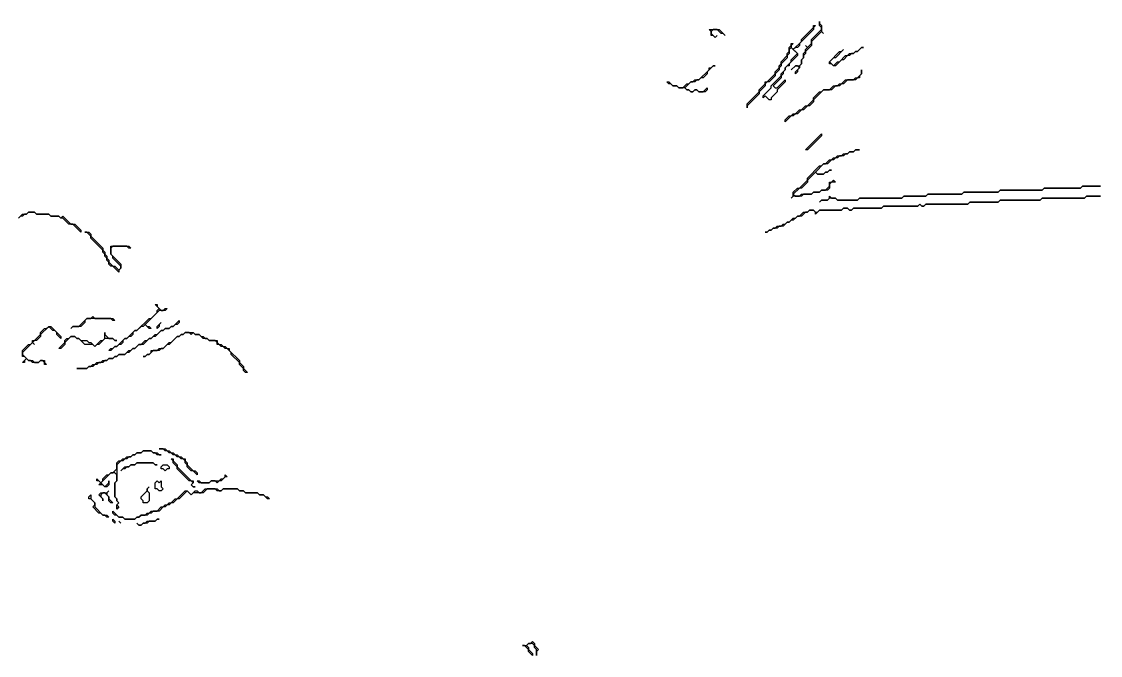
# Model space of a CAD drawing. Header units: metres. Extents: x 0 to 898, y 0 to 1598.
# Drawn here: x 360 to 898, y 432 to 748 of the extents above; entities that cross this region are included whole.
import ezdxf

# ---------------------------------------------------------------- set-up
doc = ezdxf.new("R2010")
doc.units = ezdxf.units.M

msp = doc.modelspace()

# ---------------------------------------------------------------- linework, layer by layer
for p, q in [((758, 746), (758, 748)), ((758, 748), (758, 747)), ((704, 743), (703, 744)), ((703, 744), (708, 744)), ((705, 744), (704, 743)), ((704, 741), (704, 743)), ((704, 743), (704, 742)), ((704, 742), (706, 740)), ((707, 744), (705, 744)), ((709, 742), (707, 744)), ((708, 744), (711, 741)), ((710, 742), (709, 742)), ((711, 741), (710, 742)), ((755, 744), (748, 737)), ((749, 739), (755, 745)), ((754, 739), (759, 744)), ((759, 743), (754, 738)), ((755, 745), (755, 746)), ((755, 746), (756, 746)), ((756, 746), (755, 745)), ((755, 745), (755, 744)), ((758, 747), (759, 746)), ((759, 745), (758, 746)), ((759, 746), (759, 743)), ((759, 744), (759, 745)), ((759, 743), (760, 742)), ((760, 742), (759, 743)), ((705, 741), (704, 741)), ((706, 740), (705, 741)), ((706, 740), (707, 741)), ((707, 741), (706, 740)), ((744, 736), (744, 737)), ((744, 737), (745, 737)), ((745, 737), (744, 736)), ((745, 734), (749, 738)), ((748, 737), (748, 736)), ((749, 738), (749, 739)), ((752, 735), (754, 737)), ((754, 737), (754, 739)), ((754, 738), (754, 736)), ((739, 728), (742, 731)), ((742, 732), (743, 733)), ((742, 731), (742, 732)), ((743, 732), (742, 731)), ((742, 731), (742, 730)), ((743, 735), (744, 736)), ((743, 733), (743, 735)), ((744, 735), (743, 734)), ((743, 734), (743, 732)), ((747, 731), (743, 727)), ((744, 736), (744, 735)), ((744, 735), (745, 734)), ((747, 732), (744, 735)), ((744, 729), (747, 732)), ((746, 735), (745, 734)), ((745, 734), (747, 732)), ((747, 735), (746, 735)), ((748, 736), (747, 735)), ((747, 732), (747, 731)), ((750, 732), (751, 733)), ((750, 730), (750, 732)), ((751, 732), (750, 731)), ((750, 731), (750, 730)), ((752, 735), (751, 736)), ((751, 736), (752, 735)), ((754, 736), (751, 733)), ((751, 734), (752, 735)), ((751, 733), (751, 734)), ((751, 733), (751, 732)), ((763, 728), (768, 733)), ((770, 734), (766, 730)), ((768, 733), (769, 733)), ((768, 728), (771, 731)), ((769, 733), (770, 734)), ((772, 731), (770, 729)), ((771, 731), (772, 731)), ((772, 731), (773, 732)), ((773, 731), (772, 731)), ((773, 732), (775, 732)), ((774, 732), (773, 731)), ((775, 732), (774, 732)), ((775, 732), (776, 733)), ((776, 733), (775, 732)), ((776, 733), (777, 733)), ((777, 733), (776, 733)), ((777, 733), (779, 735)), ((779, 735), (777, 733)), ((779, 735), (780, 735)), ((780, 735), (779, 735)), ((705, 726), (702, 723)), ((704, 725), (705, 726)), ((705, 726), (706, 726)), ((706, 726), (705, 726)), ((738, 726), (739, 727)), ((738, 725), (738, 726)), ((739, 726), (738, 725)), ((742, 730), (739, 727)), ((739, 727), (739, 728)), ((739, 727), (739, 726)), ((741, 725), (744, 728)), ((742, 726), (741, 725)), ((743, 726), (742, 726)), ((743, 727), (743, 726)), ((744, 728), (744, 729)), ((746, 726), (744, 724)), ((744, 724), (746, 726)), ((747, 726), (746, 726)), ((746, 726), (748, 726)), ((748, 725), (747, 726)), ((748, 726), (749, 727)), ((749, 727), (748, 726)), ((748, 726), (748, 725)), ((749, 729), (750, 730)), ((750, 730), (749, 729)), ((749, 727), (749, 729)), ((749, 729), (749, 727)), ((765, 730), (763, 728)), ((763, 727), (763, 728)), ((763, 728), (765, 726)), ((764, 727), (763, 727)), ((765, 726), (764, 727)), ((766, 730), (765, 730)), ((765, 726), (767, 728)), ((766, 726), (765, 726)), ((769, 729), (766, 726)), ((767, 728), (768, 728)), ((770, 729), (769, 729)), ((698, 719), (703, 724)), ((702, 722), (700, 720)), ((702, 723), (702, 722)), ((703, 724), (703, 725)), ((703, 725), (704, 725)), ((732, 718), (736, 722)), ((736, 721), (733, 718)), ((734, 716), (739, 721)), ((736, 723), (738, 725)), ((738, 724), (736, 722)), ((736, 722), (736, 723)), ((736, 722), (736, 721)), ((738, 725), (738, 724)), ((739, 722), (741, 724)), ((740, 722), (739, 721)), ((739, 721), (739, 722)), ((739, 721), (739, 720)), ((741, 724), (740, 723)), ((740, 723), (740, 722)), ((741, 725), (741, 724)), ((741, 724), (741, 725)), ((746, 723), (748, 725)), ((746, 722), (746, 723)), ((747, 723), (746, 722)), ((748, 725), (747, 724)), ((747, 724), (747, 723)), ((777, 720), (779, 722)), ((779, 722), (778, 721)), ((778, 721), (778, 720)), ((779, 722), (779, 724)), ((779, 724), (779, 722)), ((683, 717), (682, 718)), ((682, 718), (683, 718)), ((683, 718), (685, 716)), ((684, 717), (683, 717)), ((685, 716), (684, 717)), ((687, 716), (685, 716)), ((685, 716), (687, 716)), ((688, 715), (687, 716)), ((687, 716), (688, 715)), ((691, 715), (688, 715)), ((688, 715), (690, 715)), ((690, 715), (692, 717)), ((694, 718), (691, 715)), ((692, 714), (691, 715)), ((691, 715), (692, 714)), ((692, 717), (693, 717)), ((693, 717), (694, 718)), ((694, 718), (695, 718)), ((696, 718), (694, 718)), ((695, 718), (696, 719)), ((696, 719), (698, 719)), ((697, 719), (696, 718)), ((698, 719), (697, 719)), ((699, 720), (698, 719)), ((700, 720), (699, 720)), ((700, 713), (702, 715)), ((702, 715), (702, 714)), ((728, 714), (731, 717)), ((731, 716), (728, 713)), ((730, 711), (734, 715)), ((731, 717), (731, 718)), ((731, 718), (732, 718)), ((732, 718), (731, 717)), ((731, 717), (731, 716)), ((733, 718), (732, 718)), ((734, 715), (734, 716)), ((739, 720), (735, 716)), ((735, 716), (736, 715)), ((736, 715), (737, 715)), ((737, 715), (741, 719)), ((741, 718), (737, 714)), ((741, 719), (741, 718)), ((763, 714), (765, 716)), ((766, 716), (764, 714)), ((765, 716), (767, 716)), ((768, 716), (766, 716)), ((767, 716), (768, 717)), ((768, 717), (769, 717)), ((769, 717), (768, 716)), ((769, 717), (771, 719)), ((770, 717), (769, 717)), ((772, 719), (770, 717)), ((771, 719), (775, 719)), ((776, 719), (772, 719)), ((775, 719), (776, 720)), ((776, 720), (777, 720)), ((777, 720), (776, 719)), ((778, 720), (777, 720)), ((693, 714), (692, 714)), ((692, 714), (693, 714)), ((694, 713), (693, 714)), ((693, 714), (694, 713)), ((694, 713), (695, 713)), ((695, 713), (694, 713)), ((695, 713), (696, 714)), ((696, 714), (695, 713)), ((696, 714), (697, 714)), ((697, 714), (696, 714)), ((697, 714), (698, 713)), ((698, 713), (697, 714)), ((698, 713), (700, 713)), ((701, 713), (698, 713)), ((702, 714), (701, 713)), ((722, 707), (728, 713)), ((728, 712), (722, 706)), ((728, 713), (728, 714)), ((728, 713), (728, 712)), ((731, 711), (730, 710)), ((730, 710), (730, 711)), ((733, 709), (731, 711)), ((737, 713), (734, 710)), ((734, 710), (734, 709)), ((737, 714), (737, 713)), ((760, 714), (755, 709)), ((755, 710), (758, 713)), ((755, 709), (755, 710)), ((758, 713), (759, 713)), ((759, 713), (760, 714)), ((760, 714), (763, 714)), ((764, 714), (760, 714)), ((722, 705), (722, 707)), ((722, 706), (722, 705)), ((734, 709), (733, 709)), ((749, 704), (751, 706)), ((752, 706), (750, 704)), ((751, 706), (752, 706)), ((752, 706), (755, 709)), ((753, 706), (752, 706)), ((755, 708), (753, 706)), ((755, 709), (755, 708)), ((741, 699), (743, 701)), ((744, 701), (741, 698)), ((741, 698), (741, 699)), ((743, 701), (744, 701)), ((744, 701), (745, 702)), ((745, 701), (744, 701)), ((745, 702), (746, 702)), ((746, 702), (745, 701)), ((746, 702), (748, 704)), ((747, 702), (746, 702)), ((749, 704), (747, 702)), ((748, 704), (749, 704)), ((750, 704), (749, 704)), ((751, 684), (759, 692)), ((759, 691), (752, 684)), ((759, 692), (759, 691)), ((752, 684), (751, 684)), ((772, 682), (773, 683)), ((773, 683), (772, 682)), ((773, 683), (775, 683)), ((775, 683), (773, 683)), ((775, 683), (776, 684)), ((776, 684), (775, 683)), ((776, 684), (778, 684)), ((778, 684), (776, 684)), ((761, 677), (763, 679)), ((764, 679), (762, 677)), ((763, 679), (764, 679)), ((764, 679), (765, 680)), ((765, 679), (764, 679)), ((765, 680), (766, 680)), ((766, 680), (765, 679)), ((766, 680), (767, 681)), ((767, 680), (766, 680)), ((767, 681), (769, 681)), ((768, 681), (767, 680)), ((770, 681), (768, 681)), ((769, 681), (770, 682)), ((770, 682), (772, 682)), ((771, 682), (770, 681)), ((772, 682), (771, 682)), ((752, 670), (758, 676)), ((756, 673), (752, 669)), ((760, 677), (756, 673)), ((756, 673), (757, 672)), ((757, 672), (756, 673)), ((757, 672), (760, 672)), ((760, 672), (757, 672)), ((758, 676), (759, 676)), ((759, 676), (760, 677)), ((760, 677), (761, 677)), ((762, 677), (760, 677)), ((760, 672), (761, 673)), ((761, 673), (760, 672)), ((761, 673), (762, 673)), ((762, 673), (761, 673)), ((762, 673), (763, 674)), ((763, 674), (762, 673)), ((763, 674), (764, 674)), ((764, 674), (763, 674)), ((748, 665), (752, 669)), ((752, 668), (749, 665)), ((752, 669), (752, 670)), ((752, 669), (752, 668)), ((763, 666), (763, 668)), ((763, 668), (764, 668)), ((764, 668), (763, 667)), ((763, 667), (763, 665)), ((764, 668), (765, 669)), ((766, 668), (764, 668)), ((765, 669), (766, 668)), ((745, 663), (747, 665)), ((748, 665), (745, 662)), ((745, 661), (745, 663)), ((745, 662), (746, 661)), ((747, 665), (748, 665)), ((749, 665), (748, 665)), ((748, 661), (749, 662)), ((749, 662), (754, 662)), ((750, 662), (749, 661)), ((754, 662), (750, 662)), ((754, 662), (755, 663)), ((755, 663), (754, 662)), ((755, 663), (758, 663)), ((758, 663), (755, 663)), ((758, 663), (759, 664)), ((759, 664), (758, 663)), ((759, 664), (761, 664)), ((762, 664), (759, 664)), ((761, 664), (763, 666)), ((763, 665), (762, 664)), ((811, 661), (812, 662)), ((812, 662), (811, 661)), ((812, 662), (829, 662)), ((829, 662), (812, 662)), ((829, 662), (830, 663)), ((830, 663), (829, 662)), ((830, 663), (847, 663)), ((847, 663), (830, 663)), ((847, 663), (848, 664)), ((848, 664), (847, 663)), ((848, 664), (869, 664)), ((869, 664), (848, 664)), ((869, 664), (870, 665)), ((870, 665), (869, 664)), ((870, 665), (888, 665)), ((888, 665), (870, 665)), ((888, 665), (889, 666)), ((889, 666), (888, 665)), ((889, 666), (898, 666)), ((898, 666), (889, 666)), ((744, 660), (745, 661)), ((745, 661), (744, 660)), ((749, 661), (745, 661)), ((746, 661), (748, 661)), ((758, 658), (759, 659)), ((759, 659), (758, 658)), ((759, 659), (762, 659)), ((762, 659), (759, 659)), ((762, 659), (763, 660)), ((763, 660), (762, 659)), ((763, 660), (763, 661)), ((763, 661), (764, 660)), ((766, 660), (763, 660)), ((764, 660), (766, 660)), ((766, 660), (767, 659)), ((767, 659), (766, 660)), ((767, 659), (777, 659)), ((777, 659), (767, 659)), ((777, 659), (778, 660)), ((778, 660), (777, 659)), ((778, 660), (799, 660)), ((799, 660), (778, 660)), ((789, 655), (790, 656)), ((790, 656), (789, 655)), ((790, 656), (807, 656)), ((807, 656), (790, 656)), ((799, 660), (800, 661)), ((800, 661), (799, 660)), ((800, 661), (811, 661)), ((811, 661), (800, 661)), ((807, 656), (808, 657)), ((808, 657), (807, 656)), ((808, 657), (809, 656)), ((809, 656), (808, 657)), ((809, 656), (810, 656)), ((810, 656), (809, 656)), ((810, 656), (811, 657)), ((811, 657), (810, 656)), ((811, 657), (832, 657)), ((832, 657), (811, 657)), ((832, 657), (833, 658)), ((833, 658), (832, 657)), ((833, 658), (847, 658)), ((847, 658), (833, 658)), ((847, 658), (848, 659)), ((848, 659), (847, 658)), ((848, 659), (868, 659)), ((868, 659), (848, 659)), ((868, 659), (869, 660)), ((869, 660), (868, 659)), ((869, 660), (890, 660)), ((890, 660), (869, 660)), ((890, 660), (891, 661)), ((891, 661), (890, 660)), ((891, 661), (898, 661)), ((898, 661), (891, 661)), ((359, 650), (361, 652)), ((361, 651), (360, 651)), ((361, 652), (363, 652)), ((362, 652), (361, 651)), ((363, 652), (362, 652)), ((363, 652), (364, 653)), ((364, 653), (363, 652)), ((364, 653), (367, 653)), ((367, 653), (364, 653)), ((367, 653), (368, 652)), ((368, 652), (367, 653)), ((368, 652), (374, 652)), ((374, 652), (368, 652)), ((374, 652), (375, 651)), ((375, 651), (374, 652)), ((375, 651), (379, 651)), ((379, 651), (375, 651)), ((379, 651), (380, 650)), ((380, 650), (379, 651)), ((380, 650), (381, 651)), ((381, 651), (385, 647)), ((747, 651), (745, 649)), ((746, 650), (747, 651)), ((747, 651), (748, 651)), ((749, 651), (747, 651)), ((748, 651), (750, 653)), ((751, 653), (749, 651)), ((750, 653), (752, 653)), ((752, 653), (751, 653)), ((752, 653), (753, 654)), ((753, 654), (752, 653)), ((753, 654), (755, 654)), ((755, 654), (753, 654)), ((755, 654), (756, 653)), ((756, 653), (755, 654)), ((758, 654), (756, 652)), ((756, 653), (757, 653)), ((756, 652), (756, 653)), ((757, 653), (758, 654)), ((758, 654), (769, 654)), ((769, 654), (758, 654)), ((769, 654), (770, 655)), ((770, 655), (769, 654)), ((770, 655), (772, 655)), ((772, 655), (770, 655)), ((772, 655), (773, 654)), ((773, 654), (772, 655)), ((773, 654), (774, 654)), ((774, 654), (773, 654)), ((774, 654), (775, 655)), ((775, 655), (774, 654)), ((775, 655), (789, 655)), ((789, 655), (775, 655)), ((381, 650), (380, 650)), ((384, 647), (381, 650)), ((386, 647), (384, 647)), ((385, 647), (387, 647)), ((390, 643), (386, 647)), ((387, 647), (390, 644)), ((734, 644), (735, 645)), ((735, 645), (734, 644)), ((735, 645), (736, 645)), ((737, 645), (735, 645)), ((736, 645), (737, 646)), ((737, 646), (739, 646)), ((738, 646), (737, 645)), ((740, 646), (738, 646)), ((739, 646), (740, 647)), ((742, 648), (740, 646)), ((740, 647), (741, 647)), ((741, 647), (742, 648)), ((742, 648), (743, 648)), ((743, 648), (742, 648)), ((743, 648), (745, 650)), ((744, 649), (743, 648)), ((745, 649), (744, 649)), ((745, 650), (746, 650)), ((390, 644), (390, 643)), ((393, 643), (392, 643)), ((392, 643), (394, 643)), ((395, 641), (393, 643)), ((394, 643), (395, 642)), ((395, 642), (395, 641)), ((395, 640), (395, 641)), ((395, 641), (401, 635)), ((401, 634), (395, 640)), ((731, 643), (732, 643)), ((732, 643), (731, 643)), ((732, 643), (733, 644)), ((733, 644), (732, 643)), ((733, 644), (734, 644)), ((734, 644), (733, 644)), ((401, 635), (401, 634)), ((405, 632), (405, 636)), ((405, 636), (414, 636)), ((406, 636), (405, 635)), ((405, 635), (405, 632)), ((413, 636), (406, 636)), ((414, 635), (413, 636)), ((414, 636), (415, 635)), ((415, 635), (414, 635)), ((401, 633), (401, 634)), ((401, 634), (402, 633)), ((402, 632), (401, 633)), ((402, 633), (402, 632)), ((402, 631), (402, 632)), ((402, 632), (403, 631)), ((403, 630), (402, 631)), ((403, 631), (403, 630)), ((403, 629), (403, 630)), ((403, 630), (404, 629)), ((404, 628), (403, 629)), ((404, 629), (404, 628)), ((406, 631), (405, 632)), ((405, 632), (410, 627)), ((406, 630), (406, 631)), ((410, 626), (406, 630)), ((404, 627), (404, 628)), ((404, 628), (406, 626)), ((405, 626), (404, 627)), ((406, 626), (405, 626)), ((409, 623), (406, 626)), ((406, 626), (407, 626)), ((407, 626), (409, 624)), ((409, 624), (410, 625)), ((410, 625), (409, 624)), ((409, 624), (409, 623)), ((410, 627), (410, 625)), ((410, 625), (410, 626)), ((429, 604), (422, 597)), ((425, 600), (428, 603)), ((429, 605), (427, 607)), ((427, 607), (428, 607)), ((428, 607), (428, 606)), ((428, 606), (430, 604)), ((428, 604), (429, 605)), ((428, 603), (428, 604)), ((432, 604), (429, 604)), ((430, 604), (431, 604)), ((431, 604), (432, 605)), ((432, 605), (433, 605)), ((433, 605), (432, 604)), ((389, 596), (393, 600)), ((392, 598), (390, 596)), ((393, 600), (392, 599)), ((392, 599), (392, 598)), ((393, 600), (395, 600)), ((405, 600), (393, 600)), ((395, 600), (396, 601)), ((396, 601), (397, 600)), ((397, 600), (406, 600)), ((406, 599), (405, 600)), ((406, 600), (407, 599)), ((407, 599), (406, 599)), ((418, 594), (424, 600)), ((422, 597), (421, 596)), ((422, 597), (423, 596)), ((424, 595), (422, 597)), ((424, 600), (425, 600)), ((428, 596), (430, 598)), ((430, 598), (429, 597)), ((429, 597), (429, 596)), ((436, 596), (439, 599)), ((437, 597), (436, 596)), ((438, 597), (437, 597)), ((439, 598), (438, 597)), ((439, 599), (439, 598)), ((367, 589), (370, 592)), ((374, 596), (370, 592)), ((370, 593), (372, 595)), ((370, 592), (370, 593)), ((370, 592), (370, 591)), ((372, 595), (373, 595)), ((373, 595), (374, 596)), ((374, 596), (375, 596)), ((376, 594), (374, 596)), ((375, 596), (380, 591)), ((377, 594), (376, 594)), ((378, 593), (377, 594)), ((378, 592), (378, 593)), ((380, 590), (378, 592)), ((385, 595), (386, 596)), ((386, 596), (385, 595)), ((386, 596), (389, 596)), ((390, 596), (386, 596)), ((402, 590), (402, 593)), ((402, 593), (402, 592)), ((402, 592), (404, 590)), ((413, 590), (417, 594)), ((416, 592), (415, 591)), ((417, 594), (416, 593)), ((416, 593), (416, 592)), ((417, 594), (418, 594)), ((418, 594), (417, 594)), ((420, 596), (418, 594)), ((421, 596), (420, 596)), ((423, 596), (424, 596)), ((424, 596), (425, 595)), ((425, 595), (424, 595)), ((425, 590), (427, 592)), ((430, 594), (427, 591)), ((427, 592), (428, 592)), ((428, 595), (428, 596)), ((429, 596), (428, 595)), ((428, 592), (430, 594)), ((430, 594), (431, 594)), ((431, 594), (430, 594)), ((431, 594), (432, 595)), ((432, 595), (431, 594)), ((432, 595), (434, 595)), ((434, 595), (432, 595)), ((434, 595), (435, 596)), ((435, 596), (434, 595)), ((435, 596), (436, 596)), ((436, 596), (435, 596)), ((440, 592), (439, 591)), ((439, 591), (440, 592)), ((441, 592), (440, 592)), ((440, 592), (441, 592)), ((442, 593), (441, 592)), ((441, 592), (442, 593)), ((444, 593), (442, 593)), ((442, 593), (446, 593)), ((445, 592), (444, 593)), ((446, 593), (445, 592)), ((447, 592), (446, 593)), ((446, 593), (447, 592)), ((449, 592), (447, 592)), ((447, 592), (449, 592)), ((451, 590), (449, 592)), ((449, 592), (450, 591)), ((366, 588), (361, 583)), ((361, 584), (364, 587)), ((364, 587), (365, 587)), ((365, 587), (366, 588)), ((366, 588), (366, 589)), ((366, 589), (367, 589)), ((367, 589), (366, 588)), ((366, 588), (367, 587)), ((367, 587), (366, 588)), ((368, 589), (367, 589)), ((370, 591), (368, 589)), ((379, 585), (382, 588)), ((380, 591), (380, 590)), ((382, 587), (380, 585)), ((385, 591), (382, 588)), ((382, 589), (383, 590)), ((382, 588), (382, 589)), ((382, 588), (382, 587)), ((383, 590), (384, 590)), ((384, 590), (385, 591)), ((385, 591), (387, 591)), ((387, 591), (385, 591)), ((387, 591), (388, 590)), ((388, 590), (387, 591)), ((388, 590), (389, 590)), ((389, 590), (388, 590)), ((389, 590), (390, 589)), ((392, 587), (389, 590)), ((390, 589), (393, 589)), ((396, 587), (392, 587)), ((393, 589), (394, 588)), ((394, 588), (395, 588)), ((395, 588), (397, 586)), ((397, 586), (396, 587)), ((397, 586), (400, 589)), ((398, 587), (397, 586)), ((399, 587), (398, 587)), ((402, 590), (399, 587)), ((400, 589), (401, 589)), ((401, 589), (402, 590)), ((406, 590), (402, 590)), ((404, 590), (406, 590)), ((407, 586), (405, 584)), ((406, 590), (407, 589)), ((407, 589), (406, 590)), ((406, 585), (407, 586)), ((407, 589), (408, 589)), ((408, 589), (407, 589)), ((407, 586), (408, 586)), ((408, 586), (407, 586)), ((408, 586), (412, 590)), ((409, 587), (408, 586)), ((410, 587), (409, 587)), ((411, 588), (410, 587)), ((412, 590), (411, 589)), ((411, 589), (411, 588)), ((412, 590), (413, 590)), ((413, 590), (412, 590)), ((414, 591), (413, 590)), ((415, 591), (414, 591)), ((417, 585), (419, 587)), ((419, 587), (417, 585)), ((419, 587), (420, 587)), ((421, 587), (419, 587)), ((420, 587), (422, 589)), ((424, 590), (421, 587)), ((422, 589), (423, 589)), ((423, 589), (424, 590)), ((424, 590), (425, 590)), ((425, 590), (424, 590)), ((426, 591), (425, 590)), ((427, 591), (426, 591)), ((431, 585), (434, 588)), ((433, 587), (431, 585)), ((434, 587), (433, 587)), ((438, 591), (434, 587)), ((434, 588), (435, 588)), ((435, 588), (438, 591)), ((439, 591), (438, 591)), ((438, 591), (439, 591)), ((450, 591), (451, 591)), ((451, 591), (452, 590)), ((453, 590), (451, 590)), ((452, 590), (453, 590)), ((454, 589), (453, 590)), ((453, 590), (454, 589)), ((457, 589), (454, 589)), ((454, 589), (458, 589)), ((458, 588), (457, 589)), ((458, 589), (458, 588)), ((458, 587), (458, 588)), ((458, 588), (459, 587)), ((459, 587), (458, 587)), ((460, 586), (459, 587)), ((459, 587), (460, 587)), ((460, 587), (461, 586)), ((461, 586), (460, 586)), ((462, 585), (461, 586)), ((461, 586), (462, 586)), ((462, 586), (463, 585)), ((361, 581), (361, 584)), ((361, 583), (361, 582)), ((361, 582), (364, 579)), ((362, 581), (361, 581)), ((363, 580), (362, 581)), ((380, 585), (379, 585)), ((404, 584), (405, 585)), ((405, 584), (404, 584)), ((405, 585), (406, 585)), ((406, 580), (407, 581)), ((407, 581), (406, 580)), ((407, 581), (408, 581)), ((408, 581), (407, 581)), ((408, 581), (409, 582)), ((409, 582), (408, 581)), ((409, 582), (412, 582)), ((412, 582), (409, 582)), ((412, 582), (414, 584)), ((413, 583), (412, 582)), ((414, 583), (413, 583)), ((416, 585), (414, 583)), ((414, 584), (415, 584)), ((415, 584), (416, 585)), ((416, 585), (417, 585)), ((417, 585), (416, 585)), ((422, 581), (421, 581)), ((421, 581), (422, 581)), ((423, 582), (422, 581)), ((422, 581), (423, 582)), ((424, 582), (423, 582)), ((423, 582), (424, 582)), ((426, 584), (424, 582)), ((424, 582), (425, 583)), ((425, 583), (425, 584)), ((425, 584), (428, 584)), ((429, 584), (426, 584)), ((428, 584), (429, 585)), ((430, 585), (429, 584)), ((429, 585), (431, 585)), ((431, 585), (430, 585)), ((463, 585), (462, 585)), ((465, 583), (463, 585)), ((463, 585), (464, 585)), ((464, 585), (464, 584)), ((464, 584), (469, 579)), ((465, 582), (465, 583)), ((469, 578), (465, 582)), ((361, 578), (363, 580)), ((362, 578), (361, 578)), ((363, 580), (362, 579)), ((362, 579), (362, 578)), ((364, 579), (363, 580)), ((365, 579), (364, 579)), ((364, 579), (366, 579)), ((366, 578), (365, 579)), ((366, 579), (367, 578)), ((369, 578), (366, 578)), ((367, 578), (369, 578)), ((370, 579), (369, 578)), ((369, 578), (370, 579)), ((371, 579), (370, 579)), ((370, 579), (372, 579)), ((372, 578), (371, 579)), ((372, 579), (372, 578)), ((372, 577), (372, 578)), ((372, 578), (373, 577)), ((373, 577), (372, 577)), ((393, 575), (394, 576)), ((394, 576), (393, 575)), ((394, 576), (395, 576)), ((396, 576), (394, 576)), ((395, 576), (396, 577)), ((396, 577), (397, 577)), ((397, 577), (396, 576)), ((397, 577), (398, 578)), ((398, 577), (397, 577)), ((398, 578), (400, 578)), ((399, 578), (398, 577)), ((401, 578), (399, 578)), ((400, 578), (401, 579)), ((401, 579), (403, 579)), ((402, 579), (401, 578)), ((403, 579), (402, 579)), ((403, 579), (404, 580)), ((404, 580), (403, 579)), ((404, 580), (406, 580)), ((406, 580), (404, 580)), ((469, 579), (469, 578)), ((469, 577), (469, 578)), ((469, 578), (471, 576)), ((471, 575), (469, 577)), ((471, 576), (471, 575)), ((388, 575), (393, 575)), ((393, 575), (388, 575)), ((471, 574), (471, 575)), ((471, 575), (473, 573)), ((472, 573), (471, 574)), ((473, 573), (472, 573)), ((417, 532), (418, 533)), ((418, 533), (417, 532)), ((418, 533), (420, 533)), ((420, 533), (418, 533)), ((420, 533), (421, 534)), ((421, 534), (420, 533)), ((421, 534), (425, 534)), ((425, 534), (421, 534)), ((425, 534), (426, 533)), ((426, 533), (425, 534)), ((426, 533), (428, 533)), ((427, 533), (426, 533)), ((428, 532), (427, 533)), ((428, 533), (429, 532)), ((431, 535), (429, 535)), ((429, 535), (432, 535)), ((432, 534), (431, 535)), ((432, 535), (433, 534)), ((433, 534), (432, 534)), ((434, 533), (433, 534)), ((433, 534), (434, 534)), ((434, 534), (435, 533)), ((435, 533), (434, 533)), ((436, 532), (435, 533)), ((435, 533), (436, 533)), ((436, 533), (437, 532)), ((408, 528), (409, 529)), ((410, 529), (408, 527)), ((408, 525), (408, 528)), ((408, 527), (408, 519)), ((409, 529), (410, 529)), ((410, 529), (411, 530)), ((411, 529), (410, 529)), ((411, 530), (412, 530)), ((412, 530), (411, 529)), ((412, 530), (413, 531)), ((413, 530), (412, 530)), ((413, 531), (415, 531)), ((414, 531), (413, 530)), ((415, 531), (414, 531)), ((414, 526), (415, 527)), ((415, 527), (414, 526)), ((415, 531), (416, 532)), ((416, 532), (415, 531)), ((415, 527), (417, 527)), ((417, 527), (415, 527)), ((416, 532), (417, 532)), ((417, 532), (416, 532)), ((417, 527), (418, 528)), ((418, 528), (417, 527)), ((418, 528), (426, 528)), ((426, 528), (418, 528)), ((426, 528), (427, 527)), ((427, 527), (426, 528)), ((427, 527), (428, 527)), ((428, 527), (427, 527)), ((430, 532), (428, 532)), ((429, 532), (430, 532)), ((430, 526), (431, 527)), ((431, 527), (433, 527)), ((433, 527), (434, 526)), ((436, 529), (435, 530)), ((435, 530), (436, 530)), ((437, 532), (436, 532)), ((436, 530), (436, 529)), ((436, 528), (436, 529)), ((436, 529), (438, 527)), ((438, 526), (436, 528)), ((438, 531), (437, 532)), ((437, 532), (438, 532)), ((438, 532), (439, 531)), ((439, 531), (438, 531)), ((438, 527), (438, 526)), ((440, 530), (439, 531)), ((439, 531), (440, 531)), ((440, 531), (441, 530)), ((441, 530), (440, 530)), ((442, 529), (441, 530)), ((441, 530), (442, 530)), ((442, 530), (442, 529)), ((442, 528), (442, 529)), ((442, 529), (443, 528)), ((443, 527), (442, 528)), ((443, 528), (443, 527)), ((443, 526), (443, 527)), ((443, 527), (446, 524)), ((405, 523), (400, 518)), ((401, 520), (403, 522)), ((403, 522), (404, 522)), ((404, 522), (405, 523)), ((407, 523), (405, 523)), ((405, 523), (406, 523)), ((406, 523), (408, 525)), ((408, 522), (407, 523)), ((408, 519), (408, 522)), ((410, 524), (412, 526)), ((411, 525), (410, 524)), ((412, 525), (411, 525)), ((412, 526), (414, 526)), ((413, 526), (412, 525)), ((414, 526), (413, 526)), ((430, 525), (430, 526)), ((431, 525), (430, 525)), ((432, 524), (431, 525)), ((433, 525), (432, 524)), ((434, 525), (433, 525)), ((434, 526), (434, 525)), ((438, 525), (438, 526)), ((438, 526), (445, 519)), ((444, 519), (438, 525)), ((445, 524), (443, 526)), ((446, 524), (445, 524)), ((448, 522), (446, 524)), ((446, 524), (447, 524)), ((447, 524), (448, 523)), ((448, 523), (448, 522)), ((462, 521), (462, 522)), ((462, 522), (463, 521)), ((398, 519), (398, 520)), ((398, 520), (400, 518)), ((399, 519), (398, 519)), ((400, 518), (399, 519)), ((399, 517), (400, 518)), ((401, 517), (399, 517)), ((400, 518), (401, 519)), ((400, 518), (402, 516)), ((401, 519), (401, 520)), ((402, 516), (401, 517)), ((402, 516), (404, 518)), ((403, 516), (402, 516)), ((404, 517), (403, 516)), ((404, 518), (404, 519)), ((404, 519), (404, 517)), ((407, 518), (408, 519)), ((408, 519), (407, 518)), ((407, 511), (407, 518)), ((407, 518), (407, 511)), ((423, 515), (424, 516)), ((424, 516), (423, 515)), ((427, 518), (428, 519)), ((427, 515), (427, 518)), ((428, 519), (429, 518)), ((429, 518), (430, 519)), ((430, 519), (430, 516)), ((430, 516), (431, 515)), ((445, 519), (444, 519)), ((446, 518), (445, 519)), ((445, 519), (446, 519)), ((445, 517), (446, 518)), ((446, 518), (445, 517)), ((446, 516), (445, 517)), ((445, 517), (446, 516)), ((446, 519), (446, 518)), ((446, 516), (447, 516)), ((447, 516), (446, 516)), ((449, 518), (448, 519)), ((448, 519), (449, 519)), ((449, 519), (450, 518)), ((454, 518), (449, 518)), ((450, 518), (454, 518)), ((454, 518), (455, 519)), ((455, 519), (454, 518)), ((455, 519), (459, 519)), ((457, 519), (455, 519)), ((458, 518), (457, 519)), ((459, 519), (458, 518)), ((459, 519), (460, 520)), ((460, 519), (459, 519)), ((462, 521), (460, 519)), ((460, 520), (461, 520)), ((461, 520), (462, 521)), ((463, 521), (462, 521)), ((394, 511), (395, 512)), ((394, 510), (394, 511)), ((395, 512), (395, 510)), ((399, 512), (400, 513)), ((401, 510), (399, 512)), ((401, 513), (400, 512)), ((400, 513), (403, 513)), ((400, 512), (400, 511)), ((400, 511), (401, 510)), ((402, 513), (401, 513)), ((404, 511), (402, 513)), ((403, 513), (404, 514)), ((404, 514), (403, 513)), ((403, 513), (403, 512)), ((403, 512), (404, 511)), ((404, 509), (404, 511)), ((404, 511), (404, 510)), ((408, 510), (407, 511)), ((407, 511), (408, 510)), ((420, 511), (423, 514)), ((420, 510), (420, 511)), ((423, 514), (423, 515)), ((423, 515), (423, 514)), ((423, 514), (424, 513)), ((424, 513), (424, 509)), ((428, 515), (427, 515)), ((429, 514), (428, 515)), ((430, 514), (429, 514)), ((431, 515), (430, 514)), ((438, 510), (442, 514)), ((443, 514), (439, 510)), ((442, 514), (443, 514)), ((443, 514), (445, 512)), ((445, 512), (443, 514)), ((445, 512), (447, 514)), ((446, 513), (445, 512)), ((451, 513), (446, 513)), ((447, 514), (448, 514)), ((448, 514), (449, 513)), ((449, 513), (450, 513)), ((450, 513), (452, 515)), ((453, 515), (451, 513)), ((452, 515), (458, 515)), ((457, 515), (453, 515)), ((458, 514), (457, 515)), ((458, 515), (459, 514)), ((460, 514), (458, 514)), ((459, 514), (460, 514)), ((460, 514), (461, 515)), ((461, 515), (460, 514)), ((461, 515), (468, 515)), ((468, 515), (461, 515)), ((468, 515), (469, 514)), ((469, 514), (468, 515)), ((469, 514), (471, 514)), ((471, 514), (469, 514)), ((471, 514), (472, 513)), ((472, 513), (471, 514)), ((472, 513), (478, 513)), ((478, 513), (472, 513)), ((478, 513), (479, 512)), ((479, 512), (478, 513)), ((479, 512), (481, 512)), ((481, 512), (479, 512)), ((481, 512), (482, 511)), ((483, 510), (481, 512)), ((482, 511), (483, 511)), ((483, 511), (484, 510)), ((395, 510), (394, 510)), ((397, 508), (395, 510)), ((395, 510), (397, 508)), ((396, 506), (397, 507)), ((399, 503), (396, 506)), ((397, 507), (397, 508)), ((397, 508), (397, 506)), ((397, 506), (401, 502)), ((401, 510), (401, 509)), ((401, 509), (401, 510)), ((404, 510), (406, 508)), ((405, 508), (404, 509)), ((406, 508), (405, 508)), ((408, 509), (408, 510)), ((408, 510), (408, 509)), ((409, 508), (408, 509)), ((408, 509), (409, 508)), ((408, 507), (409, 508)), ((409, 508), (408, 507)), ((408, 505), (408, 507)), ((408, 507), (409, 506)), ((409, 506), (408, 505)), ((421, 509), (420, 510)), ((421, 508), (421, 509)), ((423, 508), (421, 508)), ((424, 509), (423, 508)), ((428, 504), (430, 506)), ((431, 506), (429, 504)), ((430, 506), (431, 506)), ((431, 506), (432, 507)), ((432, 506), (431, 506)), ((432, 507), (433, 507)), ((433, 507), (432, 506)), ((433, 507), (434, 508)), ((434, 507), (433, 507)), ((434, 508), (435, 508)), ((435, 508), (434, 507)), ((435, 508), (437, 510)), ((436, 508), (435, 508)), ((438, 510), (436, 508)), ((437, 510), (438, 510)), ((439, 510), (438, 510)), ((484, 510), (483, 510)), ((400, 503), (399, 503)), ((401, 502), (400, 503)), ((402, 502), (401, 502)), ((401, 502), (403, 502)), ((403, 501), (402, 502)), ((403, 502), (404, 501)), ((404, 501), (403, 501)), ((406, 503), (406, 504)), ((406, 504), (409, 501)), ((407, 502), (406, 503)), ((406, 499), (406, 500)), ((406, 500), (407, 499)), ((408, 502), (407, 502)), ((409, 501), (408, 502)), ((411, 501), (409, 501)), ((409, 501), (411, 501)), ((412, 500), (411, 501)), ((411, 501), (412, 500)), ((412, 500), (417, 500)), ((417, 500), (412, 500)), ((417, 500), (418, 501)), ((418, 501), (417, 500)), ((418, 501), (419, 501)), ((419, 501), (418, 501)), ((419, 501), (420, 502)), ((420, 502), (419, 501)), ((420, 502), (422, 502)), ((423, 502), (420, 502)), ((422, 502), (423, 503)), ((423, 503), (424, 503)), ((424, 503), (423, 502)), ((424, 503), (425, 504)), ((425, 503), (424, 503)), ((425, 504), (428, 504)), ((426, 504), (425, 503)), ((429, 504), (426, 504)), ((427, 499), (428, 500)), ((428, 500), (427, 499)), ((428, 500), (429, 500)), ((429, 500), (428, 500)), ((407, 498), (406, 499)), ((407, 499), (407, 498)), ((410, 498), (409, 499)), ((409, 499), (410, 498)), ((419, 497), (418, 498)), ((418, 498), (419, 497)), ((419, 497), (420, 497)), ((420, 497), (419, 497)), ((420, 497), (421, 498)), ((421, 498), (420, 497)), ((421, 498), (422, 498)), ((423, 498), (421, 498)), ((422, 498), (423, 499)), ((423, 499), (427, 499)), ((424, 499), (423, 498)), ((427, 499), (424, 499)), ((611, 437), (610, 437)), ((610, 437), (612, 437)), ((613, 435), (611, 437)), ((612, 437), (613, 438)), ((613, 438), (612, 437)), ((612, 437), (613, 436)), ((613, 438), (614, 438)), ((615, 438), (613, 438)), ((613, 436), (613, 435)), ((614, 438), (615, 439)), ((615, 439), (616, 438)), ((616, 437), (615, 438)), ((616, 438), (616, 437)), ((616, 437), (618, 435)), ((616, 436), (616, 437)), ((617, 435), (616, 436)), ((613, 434), (613, 435)), ((613, 435), (615, 433)), ((615, 432), (613, 434)), ((615, 433), (615, 432)), ((618, 435), (617, 434)), ((617, 432), (617, 435)), ((617, 434), (617, 432))]:
    msp.add_line(p, q)

doc.saveas('drawing.dxf')
